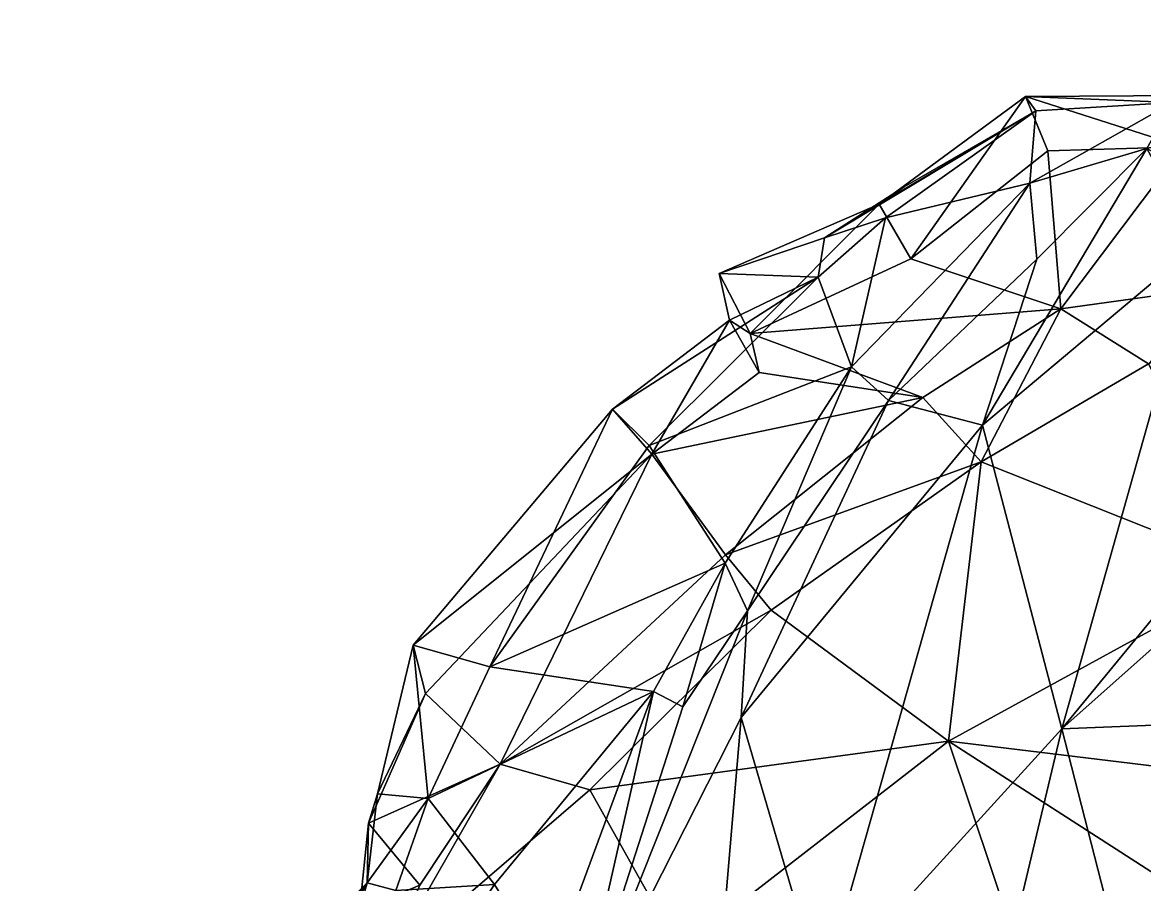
# Model space of a CAD drawing. Extents: x -49 to 48, y 0 to 189.
# Drawn here: x -36.27 to -18.82, y 146.67 to 160.08 of the extents above; entities that cross this region are included whole.
import ezdxf

# ---------------------------------------------------------------- set-up
doc = ezdxf.new("R2010")
doc.units = 0
doc.layers.add('Mesh1', color=7, linetype='CONTINUOUS')

msp = doc.modelspace()

# ---------------------------------------------------------------- meshes
at = {"layer": 'Mesh1', "color": 7}
mesh = msp.add_polyface(dxfattribs=at)
corners = [(-18.22824, 158.151262, 3.478267), (-16.480536, 158.958817, -1.806823), (-16.832745, 160.08461, 0.019013), (-16.537167, 158.486405, 3.491707), (-16.626891, 158.357758, 7.275458), (-16.903836, 159.731018, 3.867181), (-18.38673, 158.840013, -2.122884), (-15.850822, 156.553054, -7.169492), (-16.124155, 158.05365, -6.307968), (-22.460499, 156.408848, 3.695525), (-22.953871, 157.256001, 1.055251), (-20.677115, 158.934741, 1.063963), (-20.331114, 158.088977, 3.963204), (-22.561063, 157.528965, -0.620803), (-20.514913, 158.707095, -2.099064), (-24.956369, 155.243519, 3.925573), (-23.802417, 156.735569, -1.767338), (-22.851732, 157.043842, -2.806912), (-20.607506, 157.585498, -3.470549), (-18.788065, 158.121508, -3.159585), (-20.502214, 156.403186, -3.790781), (-21.343717, 153.819278, -7.236781), (-17.987993, 156.642228, -7.476747), (-20.129244, 155.628146, 8.191109), (-17.662476, 155.970445, 8.029927), (-22.806407, 154.204013, -4.28647), (-15.995599, 156.120286, 8.1887), (-23.902147, 156.118916, -1.658431), (-23.380603, 154.727222, -4.250415)]
mesh.append_faces([[corners[k] for k in face] for face in [(0, 1, 2), (2, 3, 0), (4, 3, 2), (2, 5, 4), (6, 7, 8), (8, 1, 6), (9, 10, 11), (11, 12, 9), (10, 13, 14), (14, 11, 10), (10, 9, 15), (16, 17, 14), (14, 13, 16), (18, 19, 6), (6, 14, 18), (19, 20, 21), (21, 22, 19), (23, 12, 0), (0, 24, 23), (15, 9, 23), (16, 13, 10), (25, 20, 18), (19, 22, 7), (7, 6, 19), (11, 6, 1), (1, 0, 11), (24, 0, 3), (3, 26, 24), (11, 14, 6), (9, 12, 23), (27, 28, 17), (17, 16, 27), (17, 28, 18), (18, 14, 17), (0, 12, 11), (18, 20, 19)]], dxfattribs={"color": 252})
mesh = msp.add_polyface(dxfattribs=at)
corners = [(-16.722634, 147.449371, 15.930636), (-16.753777, 144.682952, 16.087831), (-16.400733, 144.489242, 15.614574), (-16.721337, 140.824783, 16.114709), (-23.845422, 144.992724, -8.556175), (-20.112373, 149.092714, -9.398234), (-21.343717, 153.819278, -7.236781), (-25.099847, 149.272342, -6.888185), (-17.987993, 156.642228, -7.476747), (-17.107284, 152.750122, -9.432438), (-15.850822, 156.553054, -7.169492), (-21.36763, 153.246479, 7.902853), (-18.765452, 154.771059, 8.557129), (-17.064185, 151.536577, 10.829807), (-21.873888, 148.900379, 9.980241), (-22.806407, 154.204013, -4.28647), (-20.129244, 155.628146, 8.191109), (-22.273457, 154.25063, 7.876808), (-24.956369, 155.243519, 3.925573), (-20.607506, 157.585498, -3.470549), (-23.380603, 154.727222, -4.250415), (-16.34336, 149.242661, -10.220644), (-15.300634, 153.373794, -8.919508), (-18.330747, 142.14148, -9.422055), (-19.698899, 140.92238, 9.710335), (-20.509443, 144.832934, 10.904235), (-17.039622, 145.78331, 11.836016), (-16.976874, 142.152817, 10.09888), (-17.050376, 148.313492, 11.580571), (-15.790669, 151.46872, 10.800334), (-17.662476, 155.970445, 8.029927), (-15.995599, 156.120286, 8.1887), (-25.0016, 150.931339, -5.039271), (-24.357706, 142.468205, 11.320956), (-26.056097, 145.653203, 10.402985), (-25.343891, 151.799718, 6.904525), (-24.630205, 150.941258, 7.262296), (-22.411283, 139.428911, -8.322699), (-20.502214, 156.403186, -3.790781), (-15.841367, 145.715393, 11.717839)]
mesh.append_faces([[corners[k] for k in face] for face in [(0, 1, 2), (3, 2, 1), (4, 5, 6), (6, 7, 4), (8, 6, 5), (5, 9, 8), (10, 8, 9), (11, 12, 13), (13, 14, 11), (7, 6, 15), (16, 17, 18), (19, 20, 15), (5, 21, 22), (22, 9, 5), (21, 5, 23), (24, 25, 26), (26, 27, 24), (28, 14, 13), (16, 12, 11), (11, 17, 16), (28, 13, 29), (12, 30, 31), (31, 13, 12), (32, 15, 20), (25, 33, 34), (34, 14, 25), (35, 17, 11), (11, 36, 35), (37, 23, 5), (5, 4, 37), (12, 16, 30), (36, 11, 14), (15, 6, 38), (39, 26, 28), (26, 25, 14), (14, 28, 26)]], dxfattribs={"color": 252})
mesh = msp.add_polyface(dxfattribs=at)
corners = [(-24.956369, 155.243519, 3.925573), (-24.816133, 154.638157, 3.901753), (-25.281789, 155.450001, 1.137001), (-25.437412, 156.179737, 1.20392), (-23.902147, 156.118916, -1.658431), (-23.802417, 156.735569, -1.767338), (-30.895085, 147.626133, 4.170452), (-30.005012, 149.644291, 4.17694), (-28.844577, 148.542622, 6.383348), (-30.752812, 148.082981, 0.84819), (-30.196227, 150.393864, 0.995561), (-29.00752, 150.055912, -1.683734), (-26.527778, 153.501087, -1.629605), (-27.097896, 154.068226, 1.174168), (-25.345838, 151.670978, -4.74462), (-26.46132, 149.675433, -5.235303), (-26.007158, 149.435001, -5.433745), (-25.0016, 150.931339, -5.039271), (-26.486625, 153.368168, 4.006859), (-22.953871, 157.256001, 1.055251), (-24.630205, 150.941258, 7.262296), (-27.450941, 148.142308, 6.702839), (-25.343891, 151.799718, 6.904525), (-29.965713, 148.010776, -1.909796), (-23.380603, 154.727222, -4.250415), (-22.806407, 154.204013, -4.28647), (-25.099847, 149.272342, -6.888185), (-22.273457, 154.25063, 7.876808), (-21.873888, 148.900379, 9.980241)]
mesh.append_faces([[corners[k] for k in face] for face in [(0, 1, 2), (2, 3, 0), (4, 5, 3), (3, 2, 4), (6, 7, 8), (7, 6, 9), (9, 10, 7), (11, 12, 13), (13, 10, 11), (14, 12, 11), (11, 15, 14), (16, 17, 14), (14, 15, 16), (10, 13, 18), (18, 7, 10), (18, 13, 2), (2, 1, 18), (0, 3, 19), (20, 21, 8), (8, 22, 20), (15, 11, 23), (24, 4, 12), (12, 14, 24), (25, 17, 26), (19, 3, 5), (24, 14, 17), (8, 7, 18), (18, 22, 8), (13, 12, 4), (4, 2, 13), (18, 1, 27), (27, 22, 18), (21, 20, 28), (10, 9, 23), (23, 11, 10), (1, 0, 27)]], dxfattribs={"color": 252})
mesh = msp.add_polyface(dxfattribs=at)
corners = [(-25.891852, 139.93944, -6.389808), (-23.845422, 144.992724, -8.556175), (-25.099847, 149.272342, -6.888185), (-27.724826, 144.089023, -5.754627), (-30.913714, 146.696949, 0.89926), (-33.478451, 144.118686, 0.98342), (-33.20002, 142.442721, -2.672701), (-30.469373, 146.578129, -1.561479), (-28.844577, 148.542622, 6.383348), (-30.097051, 146.661534, 5.748814), (-30.895085, 147.626133, 4.170452), (-29.566235, 145.733844, -4.294811), (-32.560574, 144.52039, 4.586986), (-31.031797, 146.266972, 4.044305), (-30.752812, 148.082981, 0.84819), (-27.450941, 148.142308, 6.702839), (-30.64548, 145.395817, 5.957082), (-29.965713, 148.010776, -1.909796), (-28.935409, 146.671436, -4.821457), (-26.46132, 149.675433, -5.235303), (-30.991109, 143.748112, 7.876901), (-25.0016, 150.931339, -5.039271), (-26.007158, 149.435001, -5.433745), (-36.274345, 140.196918, 5.826393), (-28.077128, 145.296832, -5.865573), (-26.056097, 145.653203, 10.402985), (-29.525544, 141.946385, 10.173123), (-24.357706, 142.468205, 11.320956), (-21.873888, 148.900379, 9.980241)]
mesh.append_faces([[corners[k] for k in face] for face in [(0, 1, 2), (2, 3, 0), (4, 5, 6), (6, 7, 4), (8, 9, 10), (3, 11, 6), (12, 5, 4), (4, 13, 12), (4, 14, 10), (10, 13, 4), (8, 15, 16), (16, 9, 8), (17, 18, 19), (13, 16, 20), (20, 12, 13), (3, 2, 21), (21, 22, 3), (5, 12, 23), (23, 12, 20), (4, 7, 17), (17, 14, 4), (9, 16, 13), (13, 10, 9), (24, 18, 11), (11, 3, 24), (7, 11, 18), (18, 17, 7), (19, 24, 3), (3, 22, 19), (16, 15, 25), (25, 20, 16), (26, 20, 25), (26, 25, 27), (28, 25, 15), (24, 19, 18), (7, 6, 11)]], dxfattribs={"color": 252})

doc.saveas('drawing.dxf')
